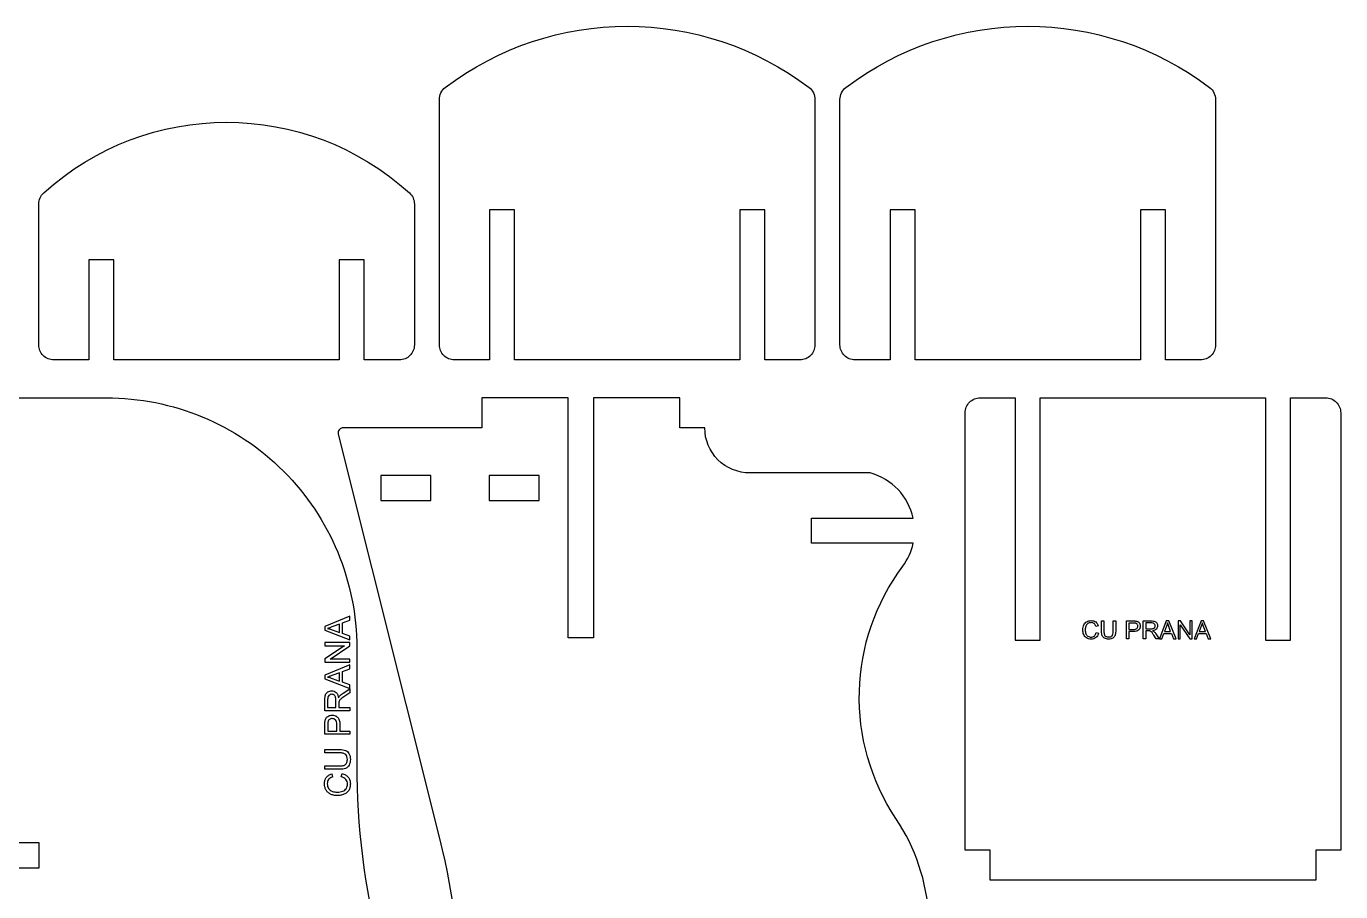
# Model space of a CAD drawing. Header units: millimetres. Extents: x 0 to 500, y 0 to 288.
# Drawn here: x 237.5 to 500, y 98.7 to 271.7 of the extents above; entities that cross this region are included whole.
import ezdxf

# ---------------------------------------------------------------- set-up
doc = ezdxf.new("R2010")
doc.units = ezdxf.units.MM
doc.layers.get('0').update_dxf_attribs({"linetype": 'CONTINUOUS'})

msp = doc.modelspace()

# ---------------------------------------------------------------- linework, layer by layer
for p, q in [((452.24, 150.76), (452.24, 152.83)), ((452.24, 152.83), (452.71, 152.83)), ((452.71, 152.83), (452.71, 150.77)), ((454.58, 150.77), (454.58, 152.83)), ((454.58, 152.83), (455.06, 152.83)), ((455.06, 152.83), (455.06, 150.76)), ((457.23, 152.83), (458.58, 152.83)), ((457.23, 149.25), (457.23, 152.83)), ((458.62, 152.41), (457.71, 152.41)), ((457.71, 152.41), (457.71, 151.13)), ((460.58, 152.83), (462.16, 152.83)), ((460.58, 149.25), (460.58, 152.83)), ((461.05, 152.44), (461.05, 151.25)), ((462.18, 152.44), (461.05, 152.44)), ((298.61, 151.07), (300.08, 150.52)), ((300.08, 152.21), (298.69, 151.69)), ((300.08, 150.52), (300.08, 152.21)), ((451.59, 151.85), (451.12, 151.74)), ((451.18, 150.51), (451.65, 150.39)), ((457.71, 151.13), (458.63, 151.13)), ((457.71, 150.71), (457.71, 149.25)), ((458.62, 150.71), (457.71, 150.71)), ((461.05, 151.25), (462.07, 151.25)), ((461.05, 150.84), (461.05, 149.25)), ((461.6, 150.84), (461.05, 150.84)), ((463.13, 149.25), (462.66, 150)), ((463.11, 150.23), (463.73, 149.25)), ((465.21, 151.77), (464.82, 150.72)), ((464.82, 150.72), (466.03, 150.72)), ((466.03, 150.72), (465.66, 151.71)), ((472.16, 151.77), (471.76, 150.72)), ((471.76, 150.72), (472.98, 150.72)), ((472.98, 150.72), (472.6, 151.71)), ((457.71, 149.25), (457.23, 149.25)), ((461.05, 149.25), (460.58, 149.25)), ((463.73, 149.25), (463.13, 149.25)), ((300.08, 142.49), (298.69, 141.97)), ((300.08, 140.79), (300.08, 142.49)), ((298.61, 141.34), (300.08, 140.79)), ((300.77, 138.4), (302.14, 139.27)), ((302.14, 139.27), (302.14, 138.43)), ((297.13, 134.85), (297.13, 137.07)), ((297.68, 137.1), (297.68, 135.51)), ((299.34, 135.51), (299.34, 136.94)), ((302.14, 138.43), (301.09, 137.77)), ((302.14, 134.85), (297.13, 134.85)), ((297.68, 135.51), (299.34, 135.51)), ((299.91, 136.28), (299.91, 135.51)), ((299.91, 135.51), (302.14, 135.51)), ((302.14, 135.51), (302.14, 134.85)), ((297.13, 130.17), (297.13, 132.06)), ((297.72, 132.12), (297.72, 130.83)), ((299.51, 130.83), (299.51, 132.13)), ((300.1, 132.12), (300.1, 130.83)), ((302.14, 130.17), (297.13, 130.17)), ((297.72, 130.83), (299.51, 130.83)), ((300.1, 130.83), (302.14, 130.83)), ((302.14, 130.83), (302.14, 130.17)), ((297.13, 127.12), (300.02, 127.12)), ((297.13, 126.46), (297.13, 127.12)), ((300.02, 126.46), (297.13, 126.46)), ((297.13, 123.18), (297.13, 123.84)), ((297.13, 123.84), (300.02, 123.84)), ((300.02, 123.18), (297.13, 123.18)), ((298.5, 122.27), (298.65, 121.62)), ((300.38, 121.69), (300.55, 122.35))]:
    msp.add_line(p, q)
for points in [[(321.18, 259.43, -0.337001), (393.82, 259.43, -0.234328), (395, 257.05), (395, 208, -0.414214), (392, 205), (385, 205), (385, 235), (380, 235), (380, 205), (335, 205), (335, 235), (330, 235), (330, 205), (323, 205, -0.414214), (320, 208), (320, 257.05, -0.234328)], [(460, 205), (415, 205), (415, 235), (410, 235), (410, 205), (403, 205, -0.414214), (400, 208), (400, 257.05, -0.234328), (401.18, 259.43, -0.337001), (473.82, 259.43, -0.234328), (475, 257.05), (475, 208, -0.414214), (472, 205), (465, 205), (465, 235), (460, 235)], [(315, 236.15), (315, 208, -0.414214), (312, 205), (305, 205), (305, 225), (300, 225), (300, 205), (255, 205), (255, 225), (250, 225), (250, 205), (243, 205, -0.414214), (240, 208), (240, 236.15, -0.211429), (240.98, 238.37, -0.386342), (314.02, 238.37, -0.211429)], [(430, 101), (430, 107), (425, 107), (425, 194.42, -0.414214), (428, 197.42), (435, 197.42), (435, 149), (440, 149), (440, 197.42), (485, 197.42), (485, 149), (490, 149), (490, 197.42), (497, 197.42, -0.414214), (500, 194.42), (500, 107), (495, 107), (495, 101)]]:
    msp.add_lwpolyline(points, format="xyb", close=True)
for points in [[(225.45, 197.42), (253.5, 197.42, -0.414214), (303.5, 147.42), (303.5, 124.08, 0.061323), (307.97, 87.7), (328.19, 7.24, -0.487928), (327.22, 6), (299.5, 6), (299.5, 0), (282.25, 0), (282.25, 48), (277.25, 48), (277.25, 0), (260, 0), (260, 6), (255, 6), (255, 6.01, 0.414214), (246, 15.01), (222.26, 15.01, -0.280102)], [(417.78, 93.7, 0.131798), (411.18, 113.35, -0.317408), (412.55, 163.75, 0.105843), (414.6, 168.34), (394.29, 168.34), (394.29, 173.34), (414.6, 173.34, 0.280129), (406.05, 182.41), (382, 182.41, -0.414214), (373, 191.41), (373, 191.42), (368, 191.42), (368, 197.42), (350.75, 197.42), (350.75, 149.42), (345.75, 149.42), (345.75, 197.42), (328.5, 197.42), (328.5, 191.42), (300.78, 191.42, 0.487928), (299.81, 190.18), (320.02, 109.34, -0.061321), (324.5, 72.96)], [(210.08, 103.5), (240.08, 103.5), (240.08, 108.5), (210.08, 108.5, -0.132637)]]:
    msp.add_lwpolyline(points, format="xyb")
for points in [[(308.31, 181.92), (308.31, 176.92), (318.31, 176.92), (318.31, 181.92)], [(329.94, 176.92), (339.94, 176.92), (339.94, 181.92), (329.94, 181.92)], [(297.13, 150.99), (302.14, 149.07), (302.14, 149.77), (300.62, 150.32), (300.62, 152.42), (302.14, 153), (302.14, 153.76), (297.13, 151.71)], [(466.18, 150.34), (466.6, 149.25), (467.14, 149.25), (465.67, 152.83), (465.16, 152.83), (463.79, 149.25), (464.29, 149.25), (464.68, 150.34)], [(469.84, 149.25), (470.33, 149.25), (470.33, 152.83), (469.87, 152.83), (469.87, 150.02), (468, 152.83), (467.51, 152.83), (467.51, 149.25), (467.96, 149.25), (467.96, 152.07)], [(473.54, 149.25), (474.08, 149.25), (472.62, 152.83), (472.11, 152.83), (470.73, 149.25), (471.23, 149.25), (471.63, 150.34), (473.12, 150.34)], [(302.14, 145.19), (298.2, 145.19), (302.14, 147.83), (302.14, 148.51), (297.13, 148.51), (297.13, 147.87), (301.06, 147.87), (297.13, 145.24), (297.13, 144.56), (302.14, 144.56)], [(302.14, 140.05), (300.62, 140.6), (300.62, 142.7), (302.14, 143.28), (302.14, 144.03), (297.13, 141.98), (297.13, 141.27), (302.14, 139.35)]]:
    msp.add_lwpolyline(points, close=True)
for points, knots in [([(448.7, 152.04), (448.78, 152.17), (448.93, 152.43), (449.18, 152.6), (449.31, 152.68)], [0, 0, 0, 0, 0.04484219, 0.08874001, 0.08874001, 0.08874001, 0.08874001]), ([(449.48, 152.29), (449.39, 152.22), (449.22, 152.07), (449.13, 151.86), (449.09, 151.76)], [0, 0, 0, 0, 0.03306069, 0.06670444, 0.06670444, 0.06670444, 0.06670444]), ([(449.31, 152.68), (449.44, 152.74), (449.72, 152.87), (450.02, 152.88), (450.18, 152.89)], [0, 0, 0, 0, 0.04446999, 0.09016998, 0.09016998, 0.09016998, 0.09016998]), ([(450.17, 152.49), (450.04, 152.48), (449.79, 152.47), (449.58, 152.35), (449.48, 152.29)], [0, 0, 0, 0, 0.03819364, 0.07264685, 0.07264685, 0.07264685, 0.07264685]), ([(450.76, 152.31), (450.67, 152.36), (450.49, 152.47), (450.28, 152.48), (450.17, 152.49)], [0, 0, 0, 0, 0.02988885, 0.06302667, 0.06302667, 0.06302667, 0.06302667]), ([(450.18, 152.89), (450.34, 152.88), (450.67, 152.87), (450.95, 152.7), (451.08, 152.62)], [0, 0, 0, 0, 0.04990885, 0.09565656, 0.09565656, 0.09565656, 0.09565656]), ([(451.12, 151.74), (451.08, 151.86), (451, 152.08), (450.84, 152.24), (450.76, 152.31)], [0, 0, 0, 0, 0.0370413, 0.06819943, 0.06819943, 0.06819943, 0.06819943]), ([(451.08, 152.62), (451.19, 152.52), (451.43, 152.3), (451.53, 152), (451.59, 151.85)], [0, 0, 0, 0, 0.0452485, 0.09356931, 0.09356931, 0.09356931, 0.09356931]), ([(458.58, 152.83), (458.69, 152.83), (458.87, 152.83), (459.05, 152.81), (459.13, 152.8)], [0, 0, 0, 0, 0.03144472, 0.05459732, 0.05459732, 0.05459732, 0.05459732]), ([(459.06, 152.38), (459.01, 152.39), (458.86, 152.41), (458.71, 152.41), (458.62, 152.41)], [0, 0, 0, 0, 0.01719437, 0.04436661, 0.04436661, 0.04436661, 0.04436661]), ([(459.36, 152.17), (459.32, 152.22), (459.24, 152.31), (459.12, 152.36), (459.06, 152.38)], [0, 0, 0, 0, 0.01868777, 0.03718681, 0.03718681, 0.03718681, 0.03718681]), ([(459.13, 152.8), (459.21, 152.78), (459.37, 152.75), (459.5, 152.67), (459.57, 152.63)], [0, 0, 0, 0, 0.02505634, 0.04753678, 0.04753678, 0.04753678, 0.04753678]), ([(459.57, 152.63), (459.63, 152.58), (459.75, 152.49), (459.82, 152.35), (459.86, 152.29)], [0, 0, 0, 0, 0.02185694, 0.0452816, 0.0452816, 0.0452816, 0.0452816]), ([(459.86, 152.29), (459.89, 152.21), (459.95, 152.05), (459.96, 151.88), (459.97, 151.8)], [0, 0, 0, 0, 0.02469822, 0.05035509, 0.05035509, 0.05035509, 0.05035509]), ([(462.16, 152.83), (462.3, 152.83), (462.55, 152.83), (462.79, 152.76), (462.89, 152.74)], [0, 0, 0, 0, 0.04218321, 0.07366494, 0.07366494, 0.07366494, 0.07366494]), ([(462.76, 152.27), (462.69, 152.32), (462.51, 152.43), (462.3, 152.43), (462.18, 152.44)], [0, 0, 0, 0, 0.02675201, 0.06144819, 0.06144819, 0.06144819, 0.06144819]), ([(462.95, 151.86), (462.94, 151.94), (462.93, 152.1), (462.82, 152.21), (462.76, 152.27)], [0, 0, 0, 0, 0.02358685, 0.04677437, 0.04677437, 0.04677437, 0.04677437]), ([(462.89, 152.74), (462.97, 152.7), (463.13, 152.62), (463.23, 152.47), (463.29, 152.4)], [0, 0, 0, 0, 0.02606932, 0.05312416, 0.05312416, 0.05312416, 0.05312416]), ([(463.29, 152.4), (463.33, 152.31), (463.42, 152.14), (463.43, 151.95), (463.44, 151.86)], [0, 0, 0, 0, 0.02801839, 0.05652188, 0.05652188, 0.05652188, 0.05652188]), ([(465.4, 152.46), (465.38, 152.34), (465.33, 152.11), (465.25, 151.89), (465.21, 151.77)], [0, 0, 0, 0, 0.03527753, 0.07108207, 0.07108207, 0.07108207, 0.07108207]), ([(465.66, 151.71), (465.61, 151.85), (465.52, 152.1), (465.44, 152.35), (465.4, 152.46)], [0, 0, 0, 0, 0.04375042, 0.07845726, 0.07845726, 0.07845726, 0.07845726]), ([(472.35, 152.46), (472.33, 152.34), (472.27, 152.11), (472.2, 151.89), (472.16, 151.77)], [0, 0, 0, 0, 0.03527753, 0.07108207, 0.07108207, 0.07108207, 0.07108207]), ([(472.6, 151.71), (472.55, 151.85), (472.46, 152.1), (472.38, 152.35), (472.35, 152.46)], [0, 0, 0, 0, 0.04375042, 0.07845726, 0.07845726, 0.07845726, 0.07845726]), ([(298.69, 151.69), (298.5, 151.62), (298.16, 151.49), (297.81, 151.38), (297.65, 151.34)], [0, 0, 0, 0, 0.0612505, 0.1098401, 0.1098401, 0.1098401, 0.1098401]), ([(297.65, 151.34), (297.81, 151.3), (298.14, 151.23), (298.45, 151.12), (298.61, 151.07)], [0, 0, 0, 0, 0.04938853, 0.09951495, 0.09951495, 0.09951495, 0.09951495]), ([(448.49, 151.07), (448.49, 151.25), (448.51, 151.58), (448.64, 151.9), (448.7, 152.04)], [0, 0, 0, 0, 0.0526094, 0.1005617, 0.1005617, 0.1005617, 0.1005617]), ([(448.67, 150.11), (448.62, 150.26), (448.51, 150.57), (448.49, 150.9), (448.49, 151.07)], [0, 0, 0, 0, 0.04845043, 0.09829696, 0.09829696, 0.09829696, 0.09829696]), ([(449.23, 149.43), (449.11, 149.52), (448.88, 149.7), (448.74, 149.97), (448.67, 150.11)], [0, 0, 0, 0, 0.04301941, 0.08876855, 0.08876855, 0.08876855, 0.08876855]), ([(449.09, 151.76), (449.05, 151.65), (448.99, 151.42), (448.98, 151.19), (448.97, 151.07)], [0, 0, 0, 0, 0.03487636, 0.06987076, 0.06987076, 0.06987076, 0.06987076]), ([(448.97, 151.07), (448.98, 150.93), (448.99, 150.66), (449.07, 150.4), (449.11, 150.27)], [0, 0, 0, 0, 0.04288433, 0.08116474, 0.08116474, 0.08116474, 0.08116474]), ([(449.11, 150.27), (449.16, 150.17), (449.25, 149.96), (449.43, 149.83), (449.52, 149.77)], [0, 0, 0, 0, 0.03426778, 0.06654507, 0.06654507, 0.06654507, 0.06654507]), ([(449.52, 149.77), (449.62, 149.72), (449.81, 149.62), (450.02, 149.6), (450.13, 149.6)], [0, 0, 0, 0, 0.03184901, 0.06368398, 0.06368398, 0.06368398, 0.06368398]), ([(450.13, 149.6), (450.26, 149.61), (450.5, 149.62), (450.7, 149.76), (450.8, 149.83)], [0, 0, 0, 0, 0.0371884, 0.0723315, 0.0723315, 0.0723315, 0.0723315]), ([(450.8, 149.83), (450.89, 149.92), (451.07, 150.11), (451.14, 150.37), (451.18, 150.51)], [0, 0, 0, 0, 0.03670898, 0.07879625, 0.07879625, 0.07879625, 0.07879625]), ([(451.65, 150.39), (451.59, 150.21), (451.49, 149.87), (451.23, 149.62), (451.11, 149.5)], [0, 0, 0, 0, 0.0554859, 0.1053211, 0.1053211, 0.1053211, 0.1053211]), ([(452.38, 149.87), (452.34, 150), (452.25, 150.29), (452.24, 150.59), (452.24, 150.76)], [0, 0, 0, 0, 0.04017932, 0.09116682, 0.09116682, 0.09116682, 0.09116682]), ([(452.83, 149.37), (452.74, 149.43), (452.54, 149.56), (452.43, 149.76), (452.38, 149.87)], [0, 0, 0, 0, 0.03465363, 0.06888512, 0.06888512, 0.06888512, 0.06888512]), ([(452.71, 150.77), (452.71, 150.63), (452.72, 150.4), (452.78, 150.17), (452.8, 150.08)], [0, 0, 0, 0, 0.04055475, 0.06952225, 0.06952225, 0.06952225, 0.06952225]), ([(452.8, 150.08), (452.84, 150.01), (452.9, 149.87), (453.03, 149.78), (453.1, 149.74)], [0, 0, 0, 0, 0.02283476, 0.04595018, 0.04595018, 0.04595018, 0.04595018]), ([(453.1, 149.74), (453.18, 149.7), (453.34, 149.63), (453.52, 149.62), (453.62, 149.62)], [0, 0, 0, 0, 0.02512464, 0.05345069, 0.05345069, 0.05345069, 0.05345069]), ([(453.62, 149.62), (453.77, 149.62), (454.04, 149.63), (454.26, 149.79), (454.36, 149.86)], [0, 0, 0, 0, 0.0451288, 0.07975516, 0.07975516, 0.07975516, 0.07975516]), ([(454.36, 149.86), (454.42, 149.97), (454.58, 150.25), (454.58, 150.57), (454.58, 150.77)], [0, 0, 0, 0, 0.0384094, 0.09513947, 0.09513947, 0.09513947, 0.09513947]), ([(454.93, 149.91), (454.88, 149.81), (454.78, 149.6), (454.59, 149.46), (454.49, 149.39)], [0, 0, 0, 0, 0.03348559, 0.06882133, 0.06882133, 0.06882133, 0.06882133]), ([(455.06, 150.76), (455.05, 150.6), (455.05, 150.31), (454.97, 150.03), (454.93, 149.91)], [0, 0, 0, 0, 0.04849699, 0.08689684, 0.08689684, 0.08689684, 0.08689684]), ([(459.67, 151.02), (459.54, 150.93), (459.23, 150.72), (458.85, 150.71), (458.62, 150.71)], [0, 0, 0, 0, 0.0471655, 0.1118591, 0.1118591, 0.1118591, 0.1118591]), ([(458.63, 151.13), (458.77, 151.13), (459, 151.13), (459.2, 151.25), (459.28, 151.3)], [0, 0, 0, 0, 0.03947748, 0.0684113, 0.0684113, 0.0684113, 0.0684113]), ([(459.28, 151.3), (459.34, 151.37), (459.46, 151.5), (459.47, 151.69), (459.48, 151.78)], [0, 0, 0, 0, 0.02514604, 0.05309201, 0.05309201, 0.05309201, 0.05309201]), ([(459.48, 151.78), (459.47, 151.85), (459.47, 151.99), (459.4, 152.11), (459.36, 152.17)], [0, 0, 0, 0, 0.02103584, 0.04059497, 0.04059497, 0.04059497, 0.04059497]), ([(459.97, 151.8), (459.95, 151.65), (459.93, 151.37), (459.76, 151.14), (459.67, 151.02)], [0, 0, 0, 0, 0.04276606, 0.08410129, 0.08410129, 0.08410129, 0.08410129]), ([(461.86, 150.83), (461.83, 150.83), (461.74, 150.84), (461.65, 150.84), (461.6, 150.84)], [0, 0, 0, 0, 0.01069718, 0.02645005, 0.02645005, 0.02645005, 0.02645005]), ([(462.08, 150.73), (462.04, 150.75), (461.98, 150.79), (461.9, 150.81), (461.86, 150.83)], [0, 0, 0, 0, 0.01218034, 0.02369372, 0.02369372, 0.02369372, 0.02369372]), ([(462.07, 151.25), (462.16, 151.25), (462.34, 151.26), (462.5, 151.3), (462.58, 151.32)], [0, 0, 0, 0, 0.02897931, 0.05140259, 0.05140259, 0.05140259, 0.05140259]), ([(462.32, 150.49), (462.28, 150.54), (462.21, 150.63), (462.12, 150.7), (462.08, 150.73)], [0, 0, 0, 0, 0.01931223, 0.03402743, 0.03402743, 0.03402743, 0.03402743]), ([(462.66, 150), (462.6, 150.09), (462.49, 150.26), (462.37, 150.42), (462.32, 150.49)], [0, 0, 0, 0, 0.03416094, 0.06001738, 0.06001738, 0.06001738, 0.06001738]), ([(463.19, 151.21), (463.09, 151.13), (462.87, 150.96), (462.58, 150.91), (462.43, 150.88)], [0, 0, 0, 0, 0.03795464, 0.08429283, 0.08429283, 0.08429283, 0.08429283]), ([(462.43, 150.88), (462.49, 150.85), (462.59, 150.8), (462.68, 150.73), (462.71, 150.7)], [0, 0, 0, 0, 0.01881725, 0.03374705, 0.03374705, 0.03374705, 0.03374705]), ([(462.58, 151.32), (462.63, 151.34), (462.74, 151.39), (462.82, 151.49), (462.85, 151.53)], [0, 0, 0, 0, 0.01832529, 0.03564734, 0.03564734, 0.03564734, 0.03564734]), ([(462.71, 150.7), (462.78, 150.63), (462.93, 150.49), (463.05, 150.32), (463.11, 150.23)], [0, 0, 0, 0, 0.02944666, 0.06185915, 0.06185915, 0.06185915, 0.06185915]), ([(462.85, 151.53), (462.88, 151.58), (462.94, 151.68), (462.94, 151.8), (462.95, 151.86)], [0, 0, 0, 0, 0.01698547, 0.03384744, 0.03384744, 0.03384744, 0.03384744]), ([(463.44, 151.86), (463.43, 151.73), (463.41, 151.5), (463.26, 151.31), (463.19, 151.21)], [0, 0, 0, 0, 0.03563251, 0.07012348, 0.07012348, 0.07012348, 0.07012348]), ([(450.17, 149.19), (449.99, 149.2), (449.66, 149.21), (449.36, 149.36), (449.23, 149.43)], [0, 0, 0, 0, 0.05278932, 0.09803842, 0.09803842, 0.09803842, 0.09803842]), ([(451.11, 149.5), (450.97, 149.41), (450.69, 149.22), (450.34, 149.2), (450.17, 149.19)], [0, 0, 0, 0, 0.0487545, 0.1009252, 0.1009252, 0.1009252, 0.1009252]), ([(453.66, 149.19), (453.5, 149.2), (453.22, 149.2), (452.95, 149.31), (452.83, 149.37)], [0, 0, 0, 0, 0.04592027, 0.08472298, 0.08472298, 0.08472298, 0.08472298]), ([(454.49, 149.39), (454.37, 149.33), (454.11, 149.21), (453.82, 149.2), (453.66, 149.19)], [0, 0, 0, 0, 0.03974286, 0.08679002, 0.08679002, 0.08679002, 0.08679002]), ([(298.69, 141.97), (298.5, 141.9), (298.16, 141.77), (297.81, 141.66), (297.65, 141.61)], [0, 0, 0, 0, 0.0612505, 0.1098401, 0.1098401, 0.1098401, 0.1098401]), ([(297.65, 141.61), (297.81, 141.58), (298.14, 141.5), (298.45, 141.4), (298.61, 141.34)], [0, 0, 0, 0, 0.04938853, 0.09951495, 0.09951495, 0.09951495, 0.09951495]), ([(297.13, 137.07), (297.13, 137.27), (297.13, 137.62), (297.22, 137.95), (297.26, 138.09)], [0, 0, 0, 0, 0.0590565, 0.103131, 0.103131, 0.103131, 0.103131]), ([(297.26, 138.09), (297.32, 138.2), (297.43, 138.43), (297.63, 138.57), (297.74, 138.65)], [0, 0, 0, 0, 0.03649709, 0.07437388, 0.07437388, 0.07437388, 0.07437388]), ([(297.91, 137.92), (297.84, 137.81), (297.69, 137.56), (297.68, 137.27), (297.68, 137.1)], [0, 0, 0, 0, 0.03745265, 0.08602734, 0.08602734, 0.08602734, 0.08602734]), ([(297.74, 138.65), (297.86, 138.71), (298.09, 138.83), (298.36, 138.85), (298.49, 138.86)], [0, 0, 0, 0, 0.03922573, 0.07913057, 0.07913057, 0.07913057, 0.07913057]), ([(298.49, 138.17), (298.38, 138.16), (298.16, 138.14), (297.99, 137.99), (297.91, 137.92)], [0, 0, 0, 0, 0.03302159, 0.06548414, 0.06548414, 0.06548414, 0.06548414]), ([(298.49, 138.86), (298.66, 138.84), (299, 138.82), (299.26, 138.61), (299.39, 138.51)], [0, 0, 0, 0, 0.0498855, 0.09817284, 0.09817284, 0.09817284, 0.09817284]), ([(298.94, 138.04), (298.87, 138.08), (298.73, 138.16), (298.57, 138.17), (298.49, 138.17)], [0, 0, 0, 0, 0.0237796, 0.04738637, 0.04738637, 0.04738637, 0.04738637]), ([(299.24, 137.65), (299.21, 137.73), (299.14, 137.88), (299.01, 137.99), (298.94, 138.04)], [0, 0, 0, 0, 0.0256555, 0.04990639, 0.04990639, 0.04990639, 0.04990639]), ([(299.34, 136.94), (299.34, 137.08), (299.33, 137.32), (299.27, 137.55), (299.24, 137.65)], [0, 0, 0, 0, 0.04057101, 0.07196356, 0.07196356, 0.07196356, 0.07196356]), ([(299.39, 138.51), (299.5, 138.37), (299.75, 138.06), (299.82, 137.66), (299.86, 137.45)], [0, 0, 0, 0, 0.0531366, 0.11801, 0.11801, 0.11801, 0.11801]), ([(299.86, 137.45), (299.9, 137.52), (299.97, 137.67), (300.06, 137.79), (300.11, 137.84)], [0, 0, 0, 0, 0.02634418, 0.04724594, 0.04724594, 0.04724594, 0.04724594]), ([(299.94, 136.65), (299.93, 136.6), (299.91, 136.48), (299.91, 136.36), (299.91, 136.28)], [0, 0, 0, 0, 0.01497603, 0.03703, 0.03703, 0.03703, 0.03703]), ([(300.07, 136.95), (300.04, 136.91), (299.98, 136.81), (299.95, 136.7), (299.94, 136.65)], [0, 0, 0, 0, 0.01705264, 0.03317128, 0.03317128, 0.03317128, 0.03317128]), ([(300.4, 137.29), (300.33, 137.23), (300.21, 137.14), (300.11, 137.01), (300.07, 136.95)], [0, 0, 0, 0, 0.02703714, 0.04763837, 0.04763837, 0.04763837, 0.04763837]), ([(300.11, 137.84), (300.2, 137.94), (300.41, 138.15), (300.65, 138.31), (300.77, 138.4)], [0, 0, 0, 0, 0.04122528, 0.08660271, 0.08660271, 0.08660271, 0.08660271]), ([(301.09, 137.77), (300.96, 137.68), (300.73, 137.53), (300.5, 137.36), (300.4, 137.29)], [0, 0, 0, 0, 0.04782533, 0.08402427, 0.08402427, 0.08402427, 0.08402427]), ([(297.89, 133.84), (298, 133.89), (298.22, 133.98), (298.45, 133.99), (298.58, 134)], [0, 0, 0, 0, 0.03457751, 0.07049714, 0.07049714, 0.07049714, 0.07049714]), ([(298.58, 134), (298.78, 133.98), (299.18, 133.95), (299.5, 133.71), (299.66, 133.59)], [0, 0, 0, 0, 0.0598725, 0.1177418, 0.1177418, 0.1177418, 0.1177418]), ([(297.13, 132.06), (297.13, 132.21), (297.13, 132.46), (297.16, 132.72), (297.17, 132.82)], [0, 0, 0, 0, 0.04402261, 0.07643618, 0.07643618, 0.07643618, 0.07643618]), ([(297.17, 132.82), (297.2, 132.94), (297.24, 133.16), (297.35, 133.35), (297.41, 133.44)], [0, 0, 0, 0, 0.03507881, 0.06655146, 0.06655146, 0.06655146, 0.06655146]), ([(297.41, 133.44), (297.47, 133.52), (297.61, 133.69), (297.79, 133.79), (297.89, 133.84)], [0, 0, 0, 0, 0.03059982, 0.06339428, 0.06339428, 0.06339428, 0.06339428]), ([(297.76, 132.74), (297.75, 132.66), (297.72, 132.45), (297.72, 132.24), (297.72, 132.12)], [0, 0, 0, 0, 0.0240721, 0.06211322, 0.06211322, 0.06211322, 0.06211322]), ([(298.06, 133.15), (297.99, 133.1), (297.85, 132.98), (297.79, 132.82), (297.76, 132.74)], [0, 0, 0, 0, 0.02616284, 0.05206154, 0.05206154, 0.05206154, 0.05206154]), ([(298.6, 133.31), (298.5, 133.31), (298.3, 133.3), (298.14, 133.2), (298.06, 133.15)], [0, 0, 0, 0, 0.02945018, 0.05683298, 0.05683298, 0.05683298, 0.05683298]), ([(299.27, 133.04), (299.18, 133.12), (298.99, 133.29), (298.73, 133.3), (298.6, 133.31)], [0, 0, 0, 0, 0.03520443, 0.0743288, 0.0743288, 0.0743288, 0.0743288]), ([(299.51, 132.13), (299.51, 132.32), (299.5, 132.64), (299.34, 132.92), (299.27, 133.04)], [0, 0, 0, 0, 0.05526843, 0.09577577, 0.09577577, 0.09577577, 0.09577577]), ([(299.66, 133.59), (299.79, 133.41), (300.09, 132.97), (300.1, 132.43), (300.1, 132.12)], [0, 0, 0, 0, 0.0660316, 0.1566028, 0.1566028, 0.1566028, 0.1566028]), ([(300.02, 127.12), (300.25, 127.12), (300.66, 127.11), (301.05, 127), (301.22, 126.95)], [0, 0, 0, 0, 0.0678958, 0.1216556, 0.1216556, 0.1216556, 0.1216556]), ([(301.29, 126.15), (301.13, 126.24), (300.74, 126.46), (300.29, 126.46), (300.02, 126.46)], [0, 0, 0, 0, 0.0537731, 0.1331952, 0.1331952, 0.1331952, 0.1331952]), ([(301.22, 126.95), (301.36, 126.88), (301.66, 126.74), (301.85, 126.47), (301.94, 126.33)], [0, 0, 0, 0, 0.04687977, 0.09634984, 0.09634984, 0.09634984, 0.09634984]), ([(301.62, 125.11), (301.62, 125.32), (301.61, 125.71), (301.39, 126.01), (301.29, 126.15)], [0, 0, 0, 0, 0.0631803, 0.1116572, 0.1116572, 0.1116572, 0.1116572]), ([(301.94, 126.33), (302.02, 126.17), (302.2, 125.8), (302.22, 125.39), (302.22, 125.16)], [0, 0, 0, 0, 0.05564, 0.121506, 0.121506, 0.121506, 0.121506]), ([(300.02, 123.84), (300.21, 123.85), (300.53, 123.85), (300.85, 123.93), (300.98, 123.97)], [0, 0, 0, 0, 0.05677667, 0.09733117, 0.09733117, 0.09733117, 0.09733117]), ([(300.98, 123.97), (301.08, 124.01), (301.27, 124.11), (301.4, 124.29), (301.46, 124.38)], [0, 0, 0, 0, 0.03196867, 0.06433024, 0.06433024, 0.06433024, 0.06433024]), ([(301.98, 124.01), (301.89, 123.87), (301.71, 123.6), (301.42, 123.45), (301.28, 123.37)], [0, 0, 0, 0, 0.04851507, 0.09643921, 0.09643921, 0.09643921, 0.09643921]), ([(301.46, 124.38), (301.51, 124.49), (301.61, 124.72), (301.62, 124.97), (301.62, 125.11)], [0, 0, 0, 0, 0.03517448, 0.07483093, 0.07483093, 0.07483093, 0.07483093]), ([(302.22, 125.16), (302.22, 124.95), (302.2, 124.55), (302.05, 124.18), (301.98, 124.01)], [0, 0, 0, 0, 0.0642884, 0.1186122, 0.1186122, 0.1186122, 0.1186122]), ([(297.04, 120.29), (297.05, 120.53), (297.08, 120.98), (297.31, 121.37), (297.42, 121.55)], [0, 0, 0, 0, 0.0698724, 0.1339192, 0.1339192, 0.1339192, 0.1339192]), ([(297.42, 121.55), (297.57, 121.71), (297.87, 122.04), (298.28, 122.19), (298.5, 122.27)], [0, 0, 0, 0, 0.0633479, 0.130997, 0.130997, 0.130997, 0.130997]), ([(297.86, 121.11), (297.78, 120.99), (297.63, 120.73), (297.62, 120.43), (297.61, 120.28)], [0, 0, 0, 0, 0.04184438, 0.08823734, 0.08823734, 0.08823734, 0.08823734]), ([(298.65, 121.62), (298.49, 121.56), (298.18, 121.45), (297.96, 121.22), (297.86, 121.11)], [0, 0, 0, 0, 0.05185783, 0.09547921, 0.09547921, 0.09547921, 0.09547921]), ([(301.28, 123.37), (301.1, 123.32), (300.69, 123.19), (300.26, 123.19), (300.02, 123.18)], [0, 0, 0, 0, 0.056251, 0.1276335, 0.1276335, 0.1276335, 0.1276335]), ([(301.33, 121.17), (301.21, 121.29), (300.94, 121.55), (300.57, 121.64), (300.38, 121.69)], [0, 0, 0, 0, 0.0513926, 0.1103147, 0.1103147, 0.1103147, 0.1103147]), ([(300.55, 122.35), (300.8, 122.28), (301.28, 122.13), (301.63, 121.77), (301.79, 121.6)], [0, 0, 0, 0, 0.0776803, 0.1474496, 0.1474496, 0.1474496, 0.1474496]), ([(301.65, 120.23), (301.64, 120.4), (301.62, 120.75), (301.43, 121.03), (301.33, 121.17)], [0, 0, 0, 0, 0.0520638, 0.1012641, 0.1012641, 0.1012641, 0.1012641]), ([(301.79, 121.6), (301.92, 121.41), (302.18, 121.01), (302.21, 120.53), (302.22, 120.28)], [0, 0, 0, 0, 0.0682564, 0.1412952, 0.1412952, 0.1412952, 0.1412952]), ([(297.34, 119.08), (297.25, 119.27), (297.08, 119.65), (297.05, 120.08), (297.04, 120.29)], [0, 0, 0, 0, 0.062258, 0.1262379, 0.1262379, 0.1262379, 0.1262379]), ([(298.23, 118.22), (298.05, 118.33), (297.69, 118.55), (297.46, 118.9), (297.34, 119.08)], [0, 0, 0, 0, 0.0627791, 0.124236, 0.124236, 0.124236, 0.124236]), ([(297.61, 120.28), (297.62, 120.1), (297.63, 119.75), (297.8, 119.45), (297.88, 119.31)], [0, 0, 0, 0, 0.0534711, 0.1017056, 0.1017056, 0.1017056, 0.1017056]), ([(297.88, 119.31), (297.99, 119.19), (298.19, 118.95), (298.48, 118.83), (298.63, 118.77)], [0, 0, 0, 0, 0.04628499, 0.09338621, 0.09338621, 0.09338621, 0.09338621]), ([(299.59, 117.93), (299.35, 117.94), (298.87, 117.95), (298.44, 118.14), (298.23, 118.22)], [0, 0, 0, 0, 0.0736532, 0.1407864, 0.1407864, 0.1407864, 0.1407864]), ([(298.63, 118.77), (298.79, 118.72), (299.1, 118.63), (299.43, 118.62), (299.59, 118.61)], [0, 0, 0, 0, 0.04882692, 0.09781906, 0.09781906, 0.09781906, 0.09781906]), ([(299.59, 118.61), (299.79, 118.61), (300.17, 118.63), (300.54, 118.74), (300.71, 118.79)], [0, 0, 0, 0, 0.0600381, 0.1136307, 0.1136307, 0.1136307, 0.1136307]), ([(300.94, 118.19), (300.72, 118.11), (300.29, 117.96), (299.83, 117.94), (299.59, 117.93)], [0, 0, 0, 0, 0.0678306, 0.1376158, 0.1376158, 0.1376158, 0.1376158]), ([(300.71, 118.79), (300.85, 118.86), (301.14, 119), (301.33, 119.25), (301.42, 119.37)], [0, 0, 0, 0, 0.04797484, 0.09316307, 0.09316307, 0.09316307, 0.09316307]), ([(301.89, 118.96), (301.77, 118.8), (301.51, 118.47), (301.13, 118.29), (300.94, 118.19)], [0, 0, 0, 0, 0.0602271, 0.1242759, 0.1242759, 0.1242759, 0.1242759]), ([(301.42, 119.37), (301.49, 119.51), (301.63, 119.78), (301.65, 120.08), (301.65, 120.23)], [0, 0, 0, 0, 0.04458864, 0.08915759, 0.08915759, 0.08915759, 0.08915759]), ([(302.22, 120.28), (302.21, 120.03), (302.2, 119.57), (301.99, 119.15), (301.89, 118.96)], [0, 0, 0, 0, 0.0739051, 0.1372538, 0.1372538, 0.1372538, 0.1372538])]:
    msp.add_open_spline(points, degree=3, knots=knots)

doc.saveas('drawing.dxf')
